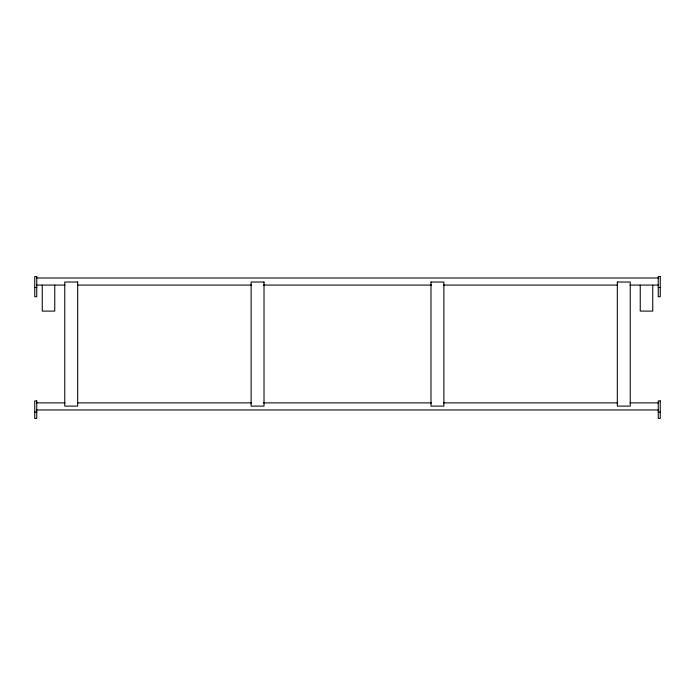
<?xml version="1.0" encoding="UTF-8"?>
<svg xmlns="http://www.w3.org/2000/svg" width="695" height="695" viewBox="0 0 695 695"><rect width="100%" height="100%" fill="white"/><g stroke="black" fill="none" stroke-linecap="round" stroke-linejoin="round"><path stroke-width="1.04" d="M36.748 278.009L658.252 278.009M36.748 285.08L64.948 285.08M77.97 285.08L251.512 285.08M263.44 285.08L431.56 285.08M443.488 285.08L617.03 285.08M630.052 285.08L658.252 285.08M34.75 287.504L36.748 287.504M658.252 287.504L660.25 287.504M36.748 402.883L64.948 402.883M77.97 402.883L251.512 402.883M263.44 402.883L431.56 402.883M443.488 402.883L617.03 402.883M630.052 402.883L658.252 402.883M36.748 409.963L658.252 409.963M34.75 412.118L36.748 412.118M658.252 412.118L660.25 412.118M652.744 285.08L652.744 311.099L640.243 311.099L640.243 285.08M54.757 285.08L54.757 311.099L42.256 311.099L42.256 285.08M430.978 282.031L430.978 406.106L443.879 406.106L443.879 282.031L430.978 282.031M617.325 282.031L617.325 406.106L630.235 406.106L630.235 282.031L617.325 282.031M36.748 276.558L34.75 276.558L34.75 296.695L36.748 296.695L36.748 276.558M660.25 276.558L658.252 276.558L658.252 296.695L660.25 296.695L660.25 276.558M77.675 282.031L64.765 282.031L64.765 406.106L77.675 406.106L77.675 282.031M264.022 282.031L251.121 282.031L251.121 406.106L264.022 406.106L264.022 282.031M36.748 400.937L34.75 400.937L34.75 418.442L36.748 418.442L36.748 400.937M660.25 400.937L658.252 400.937L658.252 418.442L660.25 418.442L660.25 400.937"/></g></svg>
